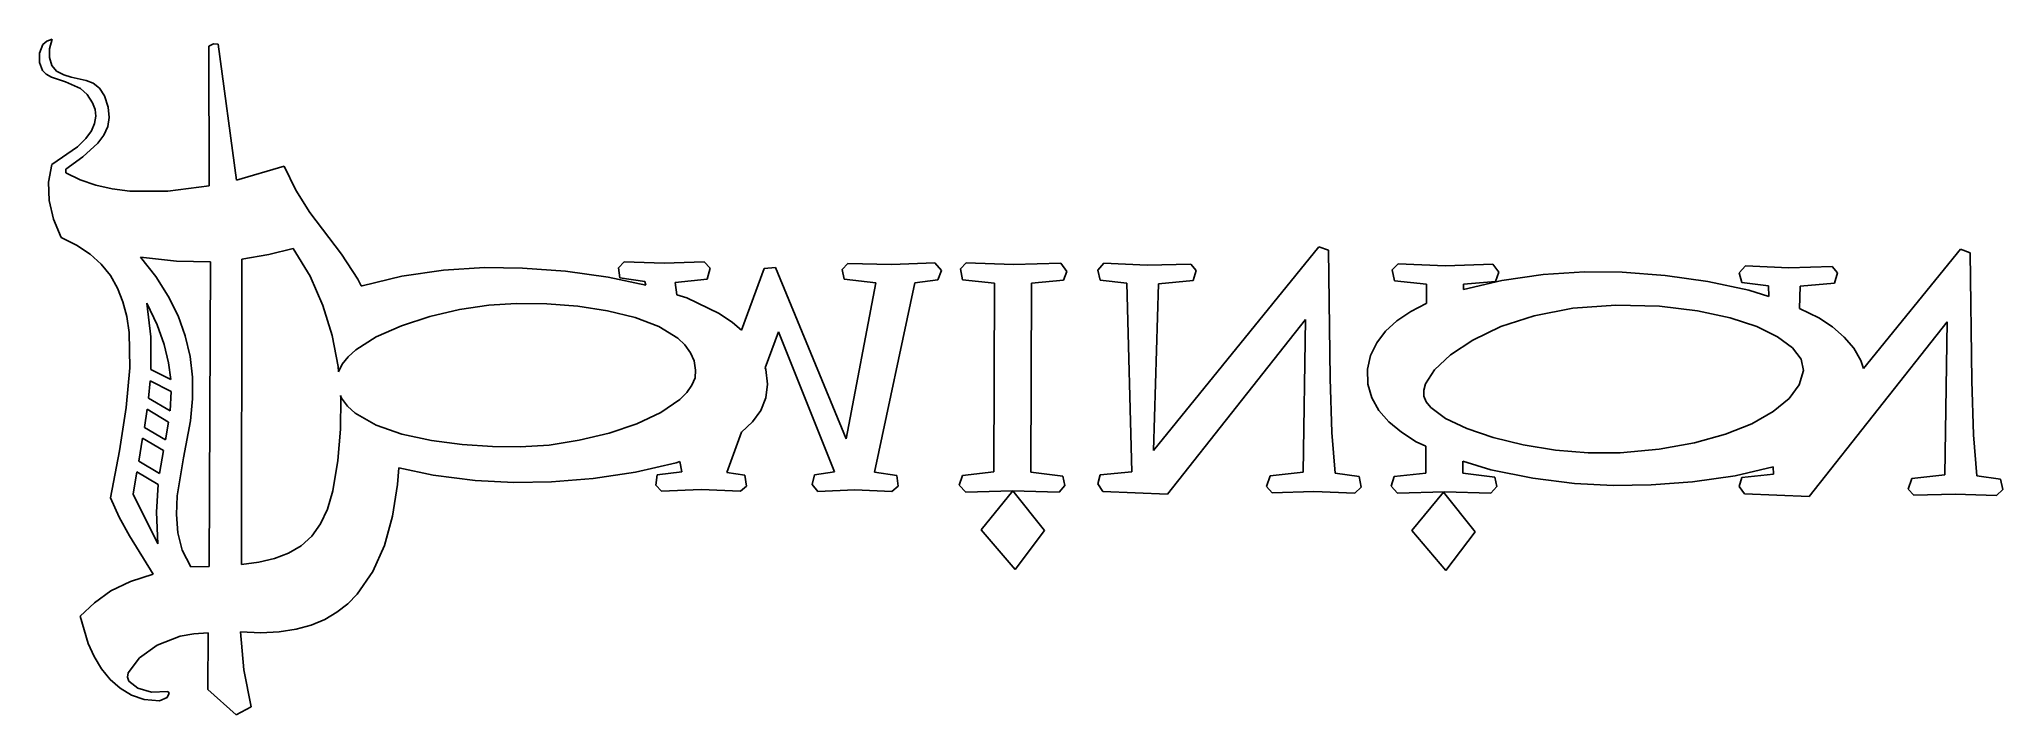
# Model space of a CAD drawing. Header units: millimetres. Extents: x -62 to 63, y -21 to 21.
import ezdxf

# ---------------------------------------------------------------- set-up
doc = ezdxf.new("R2010")
doc.units = ezdxf.units.MM

msp = doc.modelspace()

# ---------------------------------------------------------------- linework, layer by layer
for p, q in [((-61.1, 21.25), (-61.35, 21.05)), ((-60.75, 21.37), (-61.1, 21.25)), ((-60.92, 20.77), (-60.75, 21.37)), ((-61.35, 21.05), (-61.57, 20.5)), ((-61.57, 20.5), (-61.55, 19.89)), ((-60.93, 20.21), (-60.92, 20.77)), ((-60.78, 19.72), (-60.93, 20.21)), ((-50.52, 21.08), (-50.8, 20.94)), ((-50.8, 20.94), (-50.78, 12.07)), ((-50.21, 21.06), (-50.52, 21.08)), ((-49.05, 12.43), (-50.21, 21.06)), ((-61.55, 19.89), (-61.37, 19.39)), ((-61.37, 19.39), (-61.14, 19.15)), ((-61.14, 19.15), (-60.8, 18.97)), ((-60.8, 18.97), (-59.9, 18.68)), ((-60.47, 19.36), (-60.78, 19.72)), ((-60.02, 19.12), (-60.47, 19.36)), ((-59.55, 18.97), (-60.02, 19.12)), ((-58.6, 18.76), (-59.55, 18.97)), ((-58.16, 18.58), (-58.6, 18.76)), ((-59.9, 18.68), (-58.95, 18.24)), ((-58.95, 18.24), (-58.53, 17.86)), ((-58.53, 17.86), (-58.19, 17.34)), ((-57.76, 18.27), (-58.16, 18.58)), ((-57.43, 17.79), (-57.76, 18.27)), ((-57.19, 17.06), (-57.43, 17.79)), ((-58.19, 17.34), (-58.03, 16.92)), ((-57.99, 16.49), (-58.06, 16.04)), ((-58.03, 16.92), (-57.99, 16.49)), ((-57.23, 15.83), (-57.13, 16.42)), ((-57.13, 16.42), (-57.19, 17.06)), ((-58.62, 15.07), (-59.15, 14.55)), ((-58.26, 15.57), (-58.62, 15.07)), ((-58.06, 16.04), (-58.26, 15.57)), ((-57.85, 14.79), (-57.48, 15.29)), ((-57.48, 15.29), (-57.23, 15.83)), ((-59.15, 14.55), (-60.77, 13.42)), ((-59.89, 13.13), (-58.8, 13.91)), ((-58.8, 13.91), (-57.85, 14.79)), ((-60.77, 13.42), (-60.98, 12.3)), ((-59.88, 12.89), (-59.89, 13.13)), ((-58.97, 12.45), (-59.88, 12.89)), ((-46.02, 13.32), (-49.05, 12.43)), ((-45.29, 11.79), (-46.02, 13.32)), ((-60.98, 12.3), (-60.95, 11.14)), ((-57.99, 12.11), (-58.97, 12.45)), ((-56.95, 11.88), (-57.99, 12.11)), ((-55.83, 11.74), (-56.95, 11.88)), ((-53.42, 11.74), (-55.83, 11.74)), ((-50.78, 12.07), (-53.42, 11.74)), ((-44.4, 10.38), (-45.29, 11.79)), ((-60.95, 11.14), (-60.68, 9.97)), ((-42.39, 7.74), (-44.4, 10.38)), ((-60.68, 9.97), (-60.19, 8.79)), ((-60.19, 8.79), (-59.2, 8.31)), ((-59.2, 8.31), (-58.35, 7.75)), ((-58.35, 7.75), (-57.64, 7.11)), ((-55.15, 7.55), (-52.86, 7.29)), ((-54.18, 6.32), (-55.15, 7.55)), ((-48.71, 7.43), (-47, 7.71)), ((-47, 7.71), (-45.45, 8.09)), ((-45.45, 8.09), (-44.38, 6.34)), ((-41.35, 6.15), (-42.39, 7.74)), ((19.68, 8.21), (9.19, -4.71)), ((20.29, 7.99), (19.68, 8.21)), ((20.41, -0.14), (20.29, 7.99)), ((60.43, 8.06), (54.28, 0.49)), ((61.04, 7.83), (60.43, 8.06)), ((61.15, -0.3), (61.04, 7.83)), ((-57.64, 7.11), (-57.06, 6.39)), ((-57.06, 6.39), (-56.6, 5.59)), ((-53.39, 5.08), (-54.18, 6.32)), ((-52.86, 7.29), (-50.7, 7.26)), ((-50.7, 7.26), (-50.79, -12.07)), ((-48.73, -11.95), (-48.71, 7.43)), ((-44.38, 6.34), (-43.56, 4.49)), ((-38.54, 6.34), (-41.07, 5.74)), ((-35.9, 6.72), (-38.54, 6.34)), ((-33.29, 6.89), (-35.9, 6.72)), ((-30.88, 6.86), (-33.29, 6.89)), ((-28.16, 6.66), (-30.88, 6.86)), ((-25.44, 6.28), (-28.16, 6.66)), ((-23.06, 5.77), (-25.44, 6.28)), ((-24.42, 7.25), (-24.79, 6.87)), ((-24.79, 6.87), (-24.71, 6.23)), ((-21.89, 7.16), (-24.42, 7.25)), ((-19.35, 7.25), (-21.89, 7.16)), ((-18.96, 6.86), (-19.35, 7.25)), ((-19.16, 6.16), (-18.96, 6.86)), ((-15.54, 6.84), (-16.97, 2.91)), ((-14.82, 6.89), (-15.54, 6.84)), ((-10.33, -3.98), (-14.82, 6.89)), ((-10.22, 7.15), (-10.58, 6.77)), ((-10.58, 6.77), (-10.46, 6.16)), ((-7.46, 7.08), (-10.22, 7.15)), ((-4.7, 7.2), (-7.46, 7.08)), ((-4.28, 6.71), (-4.7, 7.2)), ((-4.51, 6.12), (-4.28, 6.71)), ((-2.71, 7.18), (-3.08, 6.8)), ((-3.08, 6.8), (-2.94, 6.12)), ((0.29, 7.08), (-2.71, 7.18)), ((3.3, 7.16), (0.29, 7.08)), ((3.68, 6.65), (3.3, 7.16)), ((3.47, 6.08), (3.68, 6.65)), ((6.04, 7.16), (5.65, 6.72)), ((5.65, 6.72), (5.81, 6.1)), ((8.79, 7.04), (6.04, 7.16)), ((11.55, 7.11), (8.79, 7.04)), ((11.89, 6.71), (11.55, 7.11)), ((11.7, 6.06), (11.89, 6.71)), ((24.72, 7.12), (24.35, 6.74)), ((24.35, 6.74), (24.49, 6.05)), ((27.73, 7.01), (24.72, 7.12)), ((30.73, 7.1), (27.73, 7.01)), ((31.11, 6.59), (30.73, 7.1)), ((30.9, 6.01), (31.11, 6.59)), ((33.94, 6.44), (31.3, 6.07)), ((36.55, 6.61), (33.94, 6.44)), ((38.96, 6.59), (36.55, 6.61)), ((41.68, 6.38), (38.96, 6.59)), ((44.4, 6.01), (41.68, 6.38)), ((46.79, 7), (46.39, 6.56)), ((46.39, 6.56), (46.56, 5.94)), ((49.54, 6.88), (46.79, 7)), ((52.29, 6.95), (49.54, 6.88)), ((52.63, 6.55), (52.29, 6.95)), ((52.44, 5.9), (52.63, 6.55)), ((-56.6, 5.59), (-56.26, 4.72)), ((-52.76, 3.83), (-53.39, 5.08)), ((-41.13, 5.72), (-41.35, 6.15)), ((-41.07, 5.74), (-41.13, 5.72)), ((-24.71, 6.23), (-23.11, 6.01)), ((-23.11, 6.01), (-23.06, 5.77)), ((-21.19, 5.95), (-19.16, 6.16)), ((-21.09, 5.17), (-21.19, 5.95)), ((-20.46, 4.97), (-21.09, 5.17)), ((-10.46, 6.16), (-8.44, 5.92)), ((-8.44, 5.92), (-10.33, -3.98)), ((-8.54, -6.09), (-5.96, 5.93)), ((-5.96, 5.93), (-4.51, 6.12)), ((-2.94, 6.12), (-0.91, 5.9)), ((-0.91, 5.9), (-0.95, -6.08)), ((1.4, -6.1), (1.44, 5.89)), ((1.44, 5.89), (3.47, 6.08)), ((5.81, 6.1), (7.5, 5.9)), ((7.5, 5.9), (7.81, -6.07)), ((9.19, -4.71), (9.51, 5.85)), ((9.51, 5.85), (11.7, 6.06)), ((24.49, 6.05), (26.52, 5.83)), ((26.52, 5.83), (26.52, 4.62)), ((31.3, 6.07), (28.87, 5.49)), ((28.87, 5.83), (30.9, 6.01)), ((28.87, 5.49), (28.87, 5.83)), ((47, 5.45), (44.4, 6.01)), ((46.56, 5.94), (48.25, 5.74)), ((48.27, 5.05), (47, 5.45)), ((48.25, 5.74), (48.27, 5.05)), ((50.21, 4.29), (50.25, 5.7)), ((50.25, 5.7), (52.44, 5.9)), ((-56.26, 4.72), (-56.02, 3.78)), ((-56.02, 3.78), (-55.87, 2.76)), ((-54.49, 2.49), (-54.74, 4.64)), ((-54.74, 4.64), (-54.09, 3.26)), ((-52.31, 2.55), (-52.76, 3.83)), ((-43.56, 4.49), (-42.97, 2.58)), ((-38.58, 3.19), (-36.78, 3.78)), ((-36.78, 3.78), (-34.89, 4.22)), ((-34.89, 4.22), (-33.02, 4.5)), ((-33.02, 4.5), (-31.29, 4.62)), ((-31.29, 4.62), (-29.34, 4.59)), ((-29.34, 4.59), (-27.38, 4.44)), ((-27.38, 4.44), (-25.48, 4.15)), ((-25.48, 4.15), (-23.74, 3.73)), ((-18.4, 3.98), (-20.46, 4.97)), ((-17.54, 3.4), (-18.4, 3.98)), ((25.52, 4.1), (24.65, 3.51)), ((26.51, 4.62), (25.52, 4.1)), ((26.52, 4.62), (26.51, 4.62)), ((31.25, 3.14), (33.37, 3.83)), ((33.37, 3.83), (35.82, 4.31)), ((35.82, 4.31), (38.54, 4.51)), ((38.54, 4.51), (41.32, 4.43)), ((41.32, 4.43), (43.74, 4.15)), ((43.74, 4.15), (45.8, 3.71)), ((51.44, 3.71), (50.21, 4.29)), ((-55.87, 2.76), (-55.83, 0.52)), ((-54.09, 3.26), (-53.64, 2)), ((-52, 1.25), (-52.31, 2.55)), ((-42.97, 2.58), (-42.6, 0.61)), ((-40.18, 2.49), (-38.58, 3.19)), ((-23.74, 3.73), (-22.23, 3.15)), ((-22.23, 3.15), (-21.03, 2.41)), ((-16.97, 2.91), (-17.54, 3.4)), ((-15.47, 0.52), (-14.63, 2.81)), ((-14.63, 2.81), (-11.08, -6.08)), ((10.08, -7.48), (18.84, 3.6)), ((18.84, 3.6), (18.7, -6.1)), ((23.93, 2.85), (23.36, 2.12)), ((24.65, 3.51), (23.93, 2.85)), ((29.46, 2.29), (31.25, 3.14)), ((45.8, 3.71), (47.5, 3.15)), ((47.5, 3.15), (48.82, 2.5)), ((48.82, 2.5), (49.76, 1.79)), ((50.82, -7.64), (59.58, 3.44)), ((52.31, 3.12), (51.44, 3.71)), ((53.05, 2.48), (52.31, 3.12)), ((59.58, 3.44), (59.45, -6.26)), ((-54.49, 0.42), (-54.49, 2.49)), ((-53.64, 2), (-53.36, 0.85)), ((-51.85, -0.07), (-52, 1.25)), ((-41.96, 1.23), (-41.47, 1.67)), ((-41.47, 1.67), (-40.18, 2.49)), ((-21.03, 2.41), (-20.57, 1.98)), ((-20.57, 1.98), (-20.22, 1.49)), ((-20.22, 1.49), (-19.99, 0.97)), ((22.97, 1.32), (22.77, 0.44)), ((23.36, 2.12), (22.97, 1.32)), ((27.04, 0.41), (28.05, 1.36)), ((28.05, 1.36), (29.46, 2.29)), ((49.76, 1.79), (50.31, 1.07)), ((53.66, 1.77), (53.05, 2.48)), ((54.11, 0.99), (53.66, 1.77)), ((-55.83, 0.52), (-56.06, -1.98)), ((-53.22, -0.22), (-54.49, 0.42)), ((-53.36, 0.85), (-53.22, -0.22)), ((-42.6, 0.61), (-42.57, 0.28)), ((-42.57, 0.28), (-42.34, 0.76)), ((-42.34, 0.76), (-41.96, 1.23)), ((-19.99, 0.97), (-19.89, 0.39)), ((-19.89, 0.39), (-19.93, -0.1)), ((-15.44, 0.42), (-15.47, 0.52)), ((-15.33, -0.51), (-15.44, 0.42)), ((22.77, 0.44), (22.8, -0.5)), ((26.47, -0.48), (27.04, 0.41)), ((50.46, 0.36), (50.2, -0.54)), ((50.31, 1.07), (50.46, 0.36)), ((54.28, 0.49), (54.11, 0.99)), ((-54.64, -1.4), (-54.53, -0.29)), ((-54.53, -0.29), (-53.19, -0.97)), ((-53.19, -0.97), (-53.26, -2.2)), ((-51.85, -1.43), (-51.85, -0.07)), ((-42.38, -1.4), (-42.45, -1.23)), ((-42.45, -1.23), (-42.43, -1.38)), ((-20.45, -1.04), (-20.9, -1.48)), ((-20.13, -0.58), (-20.45, -1.04)), ((-19.93, -0.1), (-20.13, -0.58)), ((-15.43, -1.38), (-15.33, -0.51)), ((20.52, -3.57), (20.41, -0.14)), ((22.8, -0.5), (23.05, -1.37)), ((26.35, -0.89), (26.47, -0.48)), ((26.36, -1.26), (26.35, -0.89)), ((50.2, -0.54), (49.56, -1.42)), ((61.26, -3.73), (61.15, -0.3)), ((-56.06, -1.98), (-56.49, -4.73)), ((-54.9, -3.25), (-54.73, -2.1)), ((-54.73, -2.1), (-53.36, -2.91)), ((-53.26, -2.2), (-54.64, -1.4)), ((-51.98, -2.83), (-51.85, -1.43)), ((-42.43, -1.38), (-42.45, -3.37)), ((-42.01, -1.9), (-42.38, -1.4)), ((-41.51, -2.35), (-42.01, -1.9)), ((-40.19, -3.11), (-41.51, -2.35)), ((-22.1, -2.3), (-23.63, -3.02)), ((-20.9, -1.48), (-22.1, -2.3)), ((-16.27, -2.9), (-15.75, -2.18)), ((-15.75, -2.18), (-15.43, -1.38)), ((23.05, -1.37), (23.5, -2.17)), ((23.5, -2.17), (24.13, -2.9)), ((26.5, -1.62), (26.36, -1.26)), ((26.79, -1.98), (26.5, -1.62)), ((27.72, -2.68), (26.79, -1.98)), ((48.55, -2.25), (47.19, -3.02)), ((49.56, -1.42), (48.55, -2.25)), ((-53.55, -4.03), (-54.9, -3.25)), ((-53.36, -2.91), (-53.55, -4.03)), ((-52.41, -5.19), (-51.98, -2.83)), ((-42.45, -3.37), (-42.62, -5.35)), ((-38.54, -3.67), (-40.19, -3.11)), ((-36.67, -4.08), (-38.54, -3.67)), ((-25.39, -3.61), (-27.28, -4.07)), ((-23.63, -3.02), (-25.39, -3.61)), ((-17.92, -6.11), (-16.98, -3.56)), ((-16.98, -3.56), (-16.97, -3.55)), ((-16.97, -3.55), (-16.27, -2.9)), ((20.72, -6.16), (20.52, -3.57)), ((24.13, -2.9), (24.93, -3.56)), ((24.93, -3.56), (25.87, -4.16)), ((29.08, -3.32), (27.72, -2.68)), ((30.76, -3.89), (29.08, -3.32)), ((45.52, -3.68), (43.55, -4.23)), ((47.19, -3.02), (45.52, -3.68)), ((61.47, -6.32), (61.26, -3.73)), ((-56.49, -4.73), (-57.06, -7.71)), ((-55.26, -5.4), (-55.01, -3.94)), ((-55.01, -3.94), (-53.68, -4.72)), ((-53.68, -4.72), (-53.93, -6.17)), ((-34.72, -4.34), (-36.67, -4.08)), ((-32.8, -4.47), (-34.72, -4.34)), ((-31.04, -4.49), (-32.8, -4.47)), ((-29.2, -4.37), (-31.04, -4.49)), ((-27.28, -4.07), (-29.2, -4.37)), ((25.87, -4.16), (26.49, -4.44)), ((26.49, -4.44), (26.48, -6.15)), ((32.67, -4.36), (30.76, -3.89)), ((34.71, -4.7), (32.67, -4.36)), ((36.79, -4.87), (34.71, -4.7)), ((38.82, -4.87), (36.79, -4.87)), ((41.31, -4.64), (38.82, -4.87)), ((43.55, -4.23), (41.31, -4.64)), ((-55.61, -7.49), (-55.38, -6.08)), ((-55.38, -6.08), (-54.02, -6.88)), ((-53.93, -6.17), (-55.26, -5.4)), ((-52.81, -7.59), (-52.41, -5.19)), ((-42.62, -5.35), (-42.94, -7.28)), ((-38.82, -6.87), (-38.74, -5.82)), ((-38.74, -5.82), (-36.55, -6.28)), ((-26.4, -6.5), (-23.7, -6.1)), ((-23.7, -6.1), (-21.12, -5.49)), ((-20.76, -6.07), (-22.34, -6.27)), ((-21.12, -5.49), (-20.89, -5.41)), ((-20.89, -5.41), (-20.76, -6.07)), ((-16.76, -6.28), (-17.92, -6.11)), ((-11.08, -6.08), (-12.34, -6.26)), ((-7.12, -6.3), (-8.54, -6.09)), ((-0.95, -6.08), (-2.95, -6.3)), ((3.43, -6.34), (1.4, -6.1)), ((7.81, -6.07), (5.81, -6.27)), ((18.7, -6.1), (16.59, -6.33)), ((22.24, -6.37), (20.72, -6.16)), ((26.48, -6.15), (24.48, -6.36)), ((28.83, -6.16), (28.83, -5.4)), ((28.83, -5.4), (30.6, -5.94)), ((30.86, -6.4), (28.83, -6.16)), ((30.6, -5.94), (33.27, -6.48)), ((46.12, -6.32), (48.55, -5.76)), ((48.56, -6.22), (46.55, -6.42)), ((48.55, -5.76), (48.56, -6.22)), ((-54.02, -6.88), (-54.13, -8.63)), ((-42.94, -7.28), (-43.27, -8.43)), ((-39.15, -8.88), (-38.82, -6.87)), ((-36.55, -6.28), (-33.9, -6.62)), ((-33.9, -6.62), (-31.44, -6.75)), ((-31.44, -6.75), (-29.04, -6.71)), ((-29.04, -6.71), (-26.4, -6.5)), ((-22.34, -6.27), (-22.42, -6.91)), ((-22.42, -6.91), (-22.05, -7.29)), ((-22.05, -7.29), (-19.55, -7.2)), ((-19.55, -7.2), (-17.04, -7.3)), ((-17.04, -7.3), (-16.66, -6.97)), ((-16.66, -6.97), (-16.76, -6.28)), ((-12.34, -6.26), (-12.48, -6.88)), ((-12.48, -6.88), (-12.13, -7.32)), ((-12.13, -7.32), (-9.78, -7.22)), ((-9.78, -7.22), (-7.43, -7.31)), ((-7.43, -7.31), (-7.03, -6.97)), ((-7.03, -6.97), (-7.12, -6.3)), ((-2.95, -6.3), (-3.16, -6.92)), ((-3.16, -6.92), (-2.74, -7.36)), ((-2.74, -7.36), (0.23, -7.28)), ((0.25, -7.28), (-1.75, -9.74)), ((0.23, -7.28), (3.19, -7.36)), ((2.26, -9.8), (0.25, -7.28)), ((3.19, -7.36), (3.56, -6.94)), ((3.56, -6.94), (3.43, -6.34)), ((5.81, -6.27), (5.65, -6.84)), ((5.65, -6.84), (5.97, -7.31)), ((5.97, -7.31), (10.08, -7.48)), ((16.59, -6.33), (16.37, -7)), ((16.37, -7), (16.73, -7.4)), ((16.73, -7.4), (19.36, -7.32)), ((19.36, -7.32), (21.98, -7.42)), ((21.98, -7.42), (22.37, -7.05)), ((22.37, -7.05), (22.24, -6.37)), ((24.48, -6.36), (24.28, -6.98)), ((24.28, -6.98), (24.69, -7.43)), ((24.69, -7.43), (27.66, -7.34)), ((27.6, -7.35), (25.6, -9.8)), ((29.61, -9.87), (27.6, -7.35)), ((27.66, -7.34), (30.62, -7.43)), ((30.62, -7.43), (30.99, -7.01)), ((30.99, -7.01), (30.86, -6.4)), ((33.27, -6.48), (35.92, -6.81)), ((35.92, -6.81), (38.38, -6.94)), ((38.38, -6.94), (40.79, -6.9)), ((40.79, -6.9), (43.42, -6.7)), ((43.42, -6.7), (46.12, -6.32)), ((46.55, -6.42), (46.39, -7)), ((46.39, -7), (46.71, -7.47)), ((46.71, -7.47), (50.82, -7.64)), ((57.34, -6.49), (57.12, -7.16)), ((57.12, -7.16), (57.48, -7.56)), ((59.45, -6.26), (57.34, -6.49)), ((57.48, -7.56), (60.1, -7.48)), ((60.1, -7.48), (62.73, -7.58)), ((62.98, -6.53), (61.47, -6.32)), ((62.73, -7.58), (63.12, -7.2)), ((63.12, -7.2), (62.98, -6.53)), ((-57.06, -7.71), (-56.51, -8.94)), ((-54.04, -10.63), (-55.61, -7.49)), ((-54.13, -8.63), (-54.04, -10.63)), ((-52.87, -8.78), (-52.81, -7.59)), ((-43.27, -8.43), (-43.71, -9.38)), ((-56.51, -8.94), (-55.85, -10.14)), ((-52.78, -9.94), (-52.87, -8.78)), ((-52.49, -11.05), (-52.78, -9.94)), ((-43.71, -9.38), (-44.27, -10.15)), ((-39.66, -10.74), (-39.15, -8.88)), ((-1.75, -9.74), (0.4, -12.27)), ((0.4, -12.27), (2.26, -9.8)), ((25.6, -9.8), (27.75, -12.34)), ((27.75, -12.34), (29.61, -9.87)), ((-55.85, -10.14), (-54.35, -12.57)), ((-51.96, -12.1), (-52.49, -11.05)), ((-45.74, -11.22), (-46.64, -11.56)), ((-44.95, -10.76), (-45.74, -11.22)), ((-44.27, -10.15), (-44.95, -10.76)), ((-40.39, -12.4), (-39.66, -10.74)), ((-50.79, -12.07), (-51.96, -12.1)), ((-47.64, -11.8), (-48.73, -11.95)), ((-46.64, -11.56), (-47.64, -11.8)), ((-41.38, -13.83), (-40.39, -12.4)), ((-57.02, -13.63), (-58.07, -14.38)), ((-55.79, -13.02), (-57.02, -13.63)), ((-54.35, -12.57), (-55.79, -13.02)), ((-58.07, -14.38), (-58.97, -15.23)), ((-42.67, -14.98), (-41.98, -14.44)), ((-41.98, -14.44), (-41.38, -13.83)), ((-58.97, -15.23), (-58.47, -16.97)), ((-46.34, -16.22), (-45.27, -16.06)), ((-45.27, -16.06), (-44.31, -15.79)), ((-44.31, -15.79), (-43.44, -15.43)), ((-43.44, -15.43), (-42.67, -14.98)), ((-58.47, -16.97), (-58.09, -17.79)), ((-55.21, -17.88), (-54.09, -17.07)), ((-54.09, -17.07), (-52.62, -16.5)), ((-52.62, -16.5), (-51.76, -16.34)), ((-51.76, -16.34), (-50.84, -16.28)), ((-50.84, -16.28), (-50.86, -19.88)), ((-48.58, -18.63), (-48.8, -16.23)), ((-48.8, -16.23), (-47.51, -16.28)), ((-47.51, -16.28), (-46.34, -16.22)), ((-58.09, -17.79), (-57.62, -18.56)), ((-57.62, -18.56), (-57.07, -19.24)), ((-55.93, -18.83), (-55.21, -17.88)), ((-48.12, -20.97), (-48.58, -18.63)), ((-57.07, -19.24), (-56.43, -19.8)), ((-56.43, -19.8), (-55.71, -20.24)), ((-55.98, -19.1), (-55.93, -18.83)), ((-55.88, -19.36), (-55.98, -19.1)), ((-55.32, -19.8), (-55.88, -19.36)), ((-54.44, -20.05), (-55.32, -19.8)), ((-50.86, -19.88), (-49.07, -21.48)), ((-55.71, -20.24), (-54.92, -20.51)), ((-54.92, -20.51), (-53.94, -20.59)), ((-53.42, -20.01), (-54.44, -20.05)), ((-53.94, -20.59), (-53.45, -20.38)), ((-53.45, -20.38), (-53.32, -20.12)), ((-53.32, -20.12), (-53.42, -20.01)), ((-49.07, -21.48), (-48.12, -20.97))]:
    msp.add_line(p, q)

doc.saveas('drawing.dxf')
